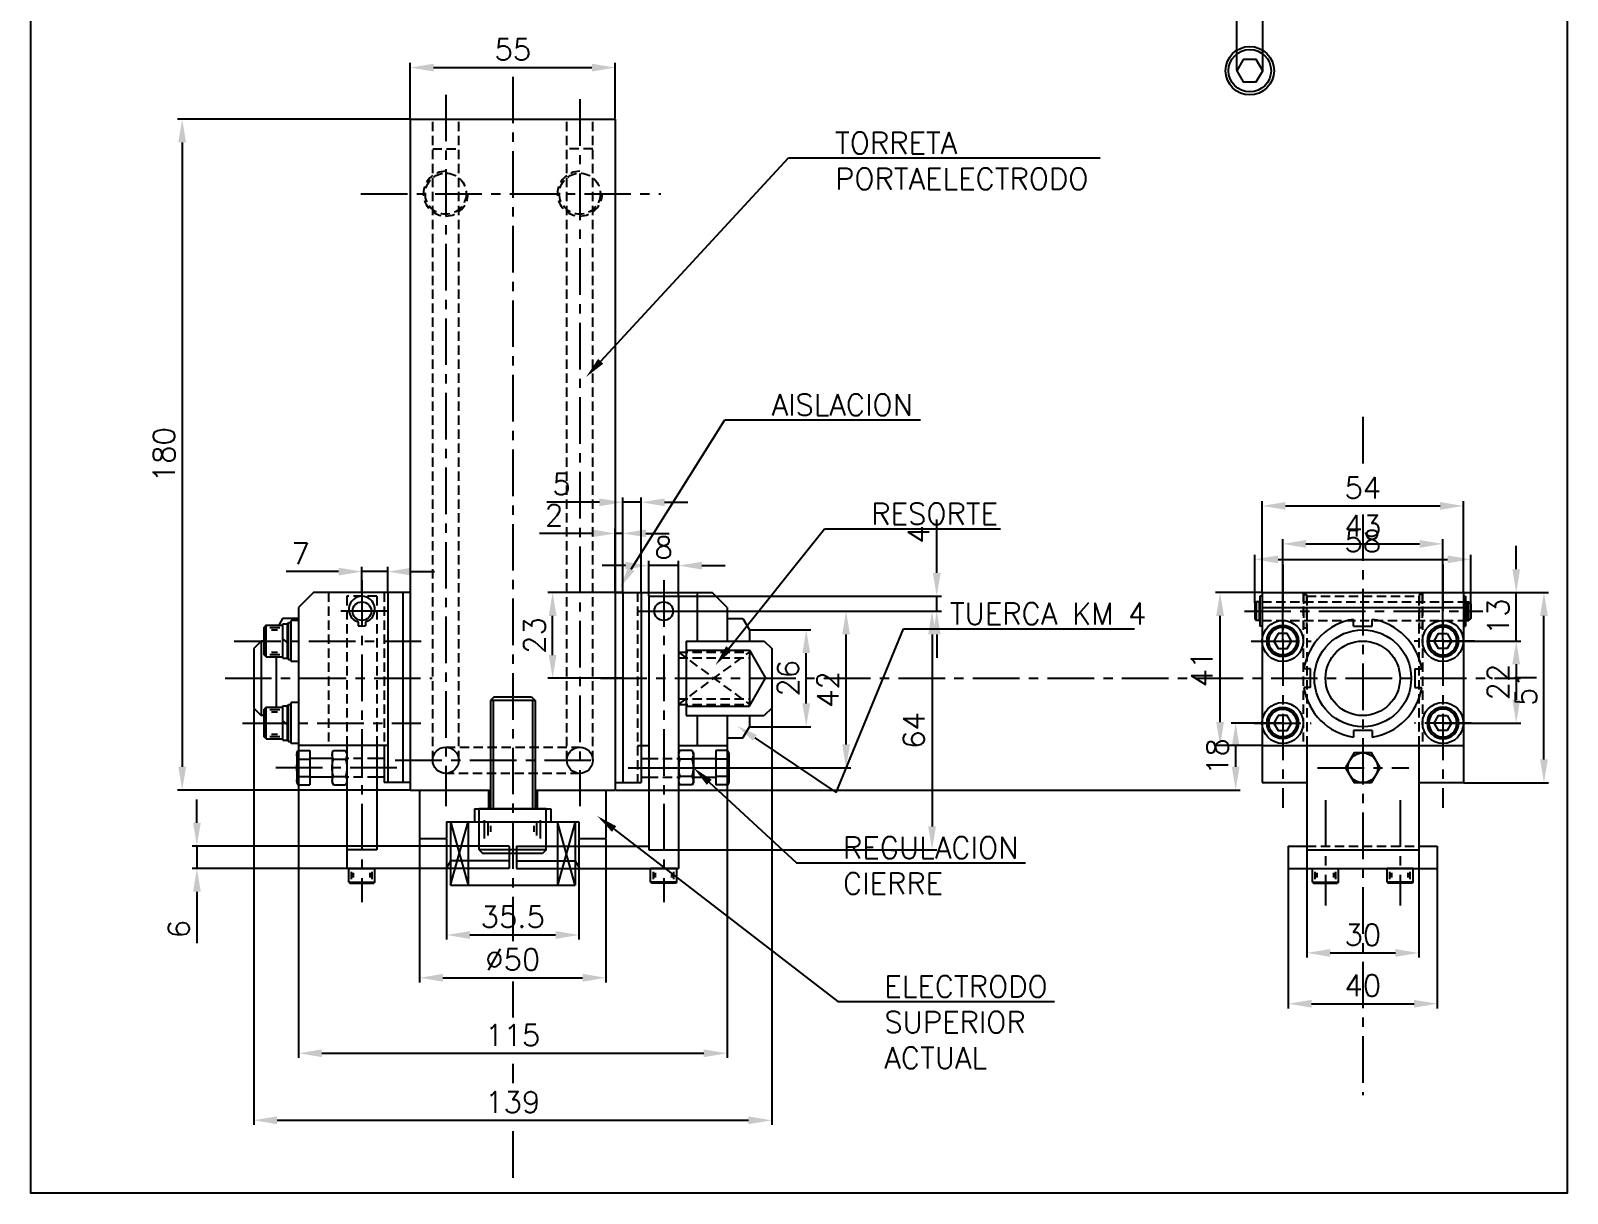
# Model space of a CAD drawing. Extents: x 0 to 412, y 0 to 527.
# Drawn here: x 0 to 412.4, y 0 to 311.9 of the extents above; entities that cross this region are included whole.
import ezdxf
from ezdxf import colors
from ezdxf.entities.mleader import LeaderData, LeaderLine
from ezdxf.math import Vec2, Vec3

# ---------------------------------------------------------------- set-up
doc = ezdxf.new("R2010")
doc.units = 0
doc.header["$LTSCALE"] = 10
doc.header["$MEASUREMENT"] = 0
doc.linetypes.add('CENTER', pattern=[2, 1.25, -0.25, 0.25, -0.25])
doc.linetypes.add('HIDDEN', pattern=[0.375, 0.25, -0.125])
doc.layers.get('0').update_dxf_attribs({"linetype": 'CONTINUOUS'})
doc.layers.get('DEFPOINTS').update_dxf_attribs({"linetype": 'CONTINUOUS'})
for name, color, linetype in [('CL', 1, 'CENTER'), ('CO', 3, 'CONTINUOUS'), ('CUPLA A SOLDAR', 5, 'CONTINUOUS'), ('FI', 1, 'CONTINUOUS'), ('OC', 1, 'HIDDEN')]:
    doc.layers.add(name, color=color, linetype=linetype)
doc.styles.add('ROMANS', font='ROMANS.SHX')
doc.dimstyles.new('2CON5', dxfattribs={"dimscale": 2.5, "dimtxt": 2.3, "dimasz": 2.5, "dimexe": 0.5, "dimexo": 0.06, "dimgap": 0.8, "dimtad": 1, "dimdsep": 46, "dimtxsty": 'ROMANS', "dimcen": -2, "dimclrt": 7, "dimazin": 2, "dimtfac": 0.869565, "dimtmove": 0, "dimatfit": 3, "dimfxl": 1, "dimtolj": 1, "dimarcsym": 0})

# ---------------------------------------------------------------- blocks, each defined once
blk = doc.blocks.new('12912L')
for p, q in [((-9, 11), (-8, 12)), ((-9, 11), (-9, 0)), ((-8, 12), (8, 12)), ((9, 11), (8, 12)), ((9, 11), (9, 0)), ((-9, 0), (9, 0))]:
    blk.add_line(p, q)
at = {"color": 1}
for p, q in [((-9, 11), (9, 11)), ((-7.47, 8.01), (-7.47, 3.03)), ((-6.47, 7.16), (-6.47, 3.89)), ((-5.76, 6.16), (-5.76, 4.6)), ((5.9, 6.16), (5.9, 4.6)), ((6.61, 7.16), (6.61, 3.89)), ((7.61, 8.01), (7.61, 3.03))]:
    blk.add_line(p, q, dxfattribs=at)
blk = doc.blocks.new('04912L')
for p, q in [((-3.5, 3.7), (-3.2, 4)), ((-3.5, 3.7), (-3.5, 0)), ((-3.5, 0), (3.5, 0)), ((-3.2, 4), (3.2, 4)), ((3.5, 3.7), (3.2, 4)), ((3.5, 3.7), (3.5, 0))]:
    blk.add_line(p, q)
at = {"color": 1}
for p, q in [((-3.5, 3.7), (3.5, 3.7)), ((-2.75, 2.85), (-2.75, 0.9)), ((-2.22, 2.4), (-2.22, 1.16)), ((2.22, 2.4), (2.22, 1.16)), ((2.75, 2.85), (2.75, 0.9))]:
    blk.add_line(p, q, dxfattribs=at)
blk = doc.blocks.new('05934L')
for p, q in [((-4, 4), (-4.62, 3.64)), ((-4.62, 3.64), (-4.62, 0.36)), ((-4, 0), (-4.62, 0.36)), ((-4, 4), (-2.31, 4)), ((-4, 0), (-2.31, 0)), ((-2.31, 4), (2.31, 4)), ((-2.31, 3.64), (-2.31, 0.36)), ((-2.31, 0), (2.31, 0)), ((2.31, 4), (4, 4)), ((2.31, 3.64), (2.31, 0.36)), ((2.31, 0), (4, 0)), ((4, 4), (4.62, 3.64)), ((4, 0), (4.62, 0.36)), ((4.62, 3.64), (4.62, 0.36))]:
    blk.add_line(p, q)
for centre, radius, start, end in [((-3.46, 1.96), 2.04, 55.6158, 124.3842), ((-3.46, 2.04), 2.04, 235.6158, 304.3842), ((0, -3.64), 7.64, 72.412, 107.588), ((0, 7.64), 7.64, 252.412, 287.588), ((3.46, 1.96), 2.04, 55.6158, 124.3842), ((3.46, 2.04), 2.04, 235.6158, 304.3842)]:
    blk.add_arc(centre, radius, start, end)
blk = doc.blocks.new('05933L')
for p, q in [((-4, 3.5), (-4.62, 3.14)), ((-4.62, 3.14), (-4.62, 0)), ((-4.62, 0), (4.62, 0)), ((-4, 3.5), (-2.31, 3.5)), ((-2.31, 3.5), (2.31, 3.5)), ((-2.31, 3.14), (-2.31, 0)), ((2.31, 3.5), (4, 3.5)), ((2.31, 3.14), (2.31, 0)), ((4, 3.5), (4.62, 3.14)), ((4.62, 3.14), (4.62, 0))]:
    blk.add_line(p, q)
for centre, radius, start, end in [((-3.46, 1.46), 2.04, 55.6158, 124.3842), ((0, -4.14), 7.64, 72.412, 107.588), ((3.46, 1.46), 2.04, 55.6158, 124.3842)]:
    blk.add_arc(centre, radius, start, end)
blk = doc.blocks.new('05933S')
blk.add_lwpolyline([(2.31, -4), (4.62, 0), (2.31, 4), (-2.31, 4), (-4.62, 0), (-2.31, -4)], close=True)
at = {"color": 1}
blk.add_circle((0, 0), 4, dxfattribs=at)
blk = doc.blocks.new('05912S')
blk.add_lwpolyline([(-1.18, 2.04), (-2.35, 0), (-1.18, -2.04), (1.18, -2.04), (2.35, 0), (1.18, 2.04)], close=True)
blk.add_circle((0, 0), 4.25)
at = {"color": 1}
blk.add_circle((0, 0), 3.75, dxfattribs=at)
blk = doc.blocks.new('05125')
for p, q in [((-4.7, 1), (-5, 0.7)), ((-5, 0.7), (-5, 0)), ((-5, 0), (5, 0)), ((-4.7, 1), (4.7, 1)), ((4.7, 1), (5, 0.7)), ((5, 0.7), (5, 0))]:
    blk.add_line(p, q)
at = {"color": 1}
blk.add_line((-5, 0.7), (5, 0.7), dxfattribs=at)
blk = doc.blocks.new('05127')
for p, q in [((-4.6, 1.2), (4.6, 1.2)), ((-4.6, 1.2), (-4.6, 0)), ((-4.6, 0), (4.6, 0)), ((0.51, 1.2), (-0.53, 0)), ((4.6, 1.2), (4.6, 0))]:
    blk.add_line(p, q)
blk = doc.blocks.new('05912L')
for p, q in [((-4.25, 4.5), (-3.75, 5)), ((-4.25, 4.5), (-4.25, 0)), ((-3.75, 5), (3.75, 5)), ((4.25, 4.5), (3.75, 5)), ((4.25, 4.5), (4.25, 0)), ((-4.25, 0), (4.25, 0))]:
    blk.add_line(p, q)
at = {"color": 1}
for p, q in [((-4.25, 4.5), (4.25, 4.5)), ((-3.64, 3.52), (-3.64, 0.79)), ((-2.98, 3.1), (-2.98, 1.41)), ((2.98, 3.1), (2.98, 1.41)), ((3.64, 3.52), (3.64, 0.79))]:
    blk.add_line(p, q, dxfattribs=at)
blk = doc.blocks.new('*D18')
at = {"layer": 'CO', "color": 0, "lineweight": -2}
for p, q in [((101.88, 288.29), (101.88, 303.21)), ((108.13, 301.96), (150.63, 301.96)), ((156.88, 288.29), (156.88, 303.21))]:
    blk.add_line(p, q, dxfattribs=at)
at = {"layer": 'CO', "color": 0}
for points in [[(108.13, 303), (108.13, 300.92), (101.88, 301.96)], [(150.63, 303), (150.63, 300.92), (156.88, 301.96)]]:
    blk.add_solid(points, dxfattribs=at)
at = {"layer": 'DEFPOINTS', "color": 0}
for p in [(156.88, 301.96), (101.88, 288.14), (156.88, 288.14)]:
    blk.add_point(p, dxfattribs=at)
at = {"layer": 'CO', "color": 7, "insert": (129.38, 306.83), "char_height": 5.75, "attachment_point": 5, "style": 'ROMANS'}
blk.add_mtext('\\A1;55', dxfattribs=at)
blk = doc.blocks.new('*D19')
at = {"layer": 'CO', "color": 0, "lineweight": -2}
for p, q in [((104.38, 94.99), (104.38, 56.55)), ((154.38, 94.99), (154.38, 56.55)), ((110.63, 57.8), (148.13, 57.8))]:
    blk.add_line(p, q, dxfattribs=at)
at = {"layer": 'CO', "color": 0}
for points in [[(110.63, 58.84), (110.63, 56.76), (104.38, 57.8)], [(148.13, 58.84), (148.13, 56.76), (154.38, 57.8)]]:
    blk.add_solid(points, dxfattribs=at)
at = {"layer": 'DEFPOINTS', "color": 0}
for p in [(104.38, 95.14), (154.38, 95.14), (154.38, 57.8)]:
    blk.add_point(p, dxfattribs=at)
at = {"layer": 'CO', "color": 7, "insert": (129.38, 62.68), "char_height": 5.75, "attachment_point": 5, "style": 'ROMANS'}
blk.add_mtext('\\A1;%%C50', dxfattribs=at)
blk = doc.blocks.new('*D20')
at = {"layer": 'CO', "color": 0, "lineweight": -2}
for p, q in [((71.88, 119.99), (71.88, 36.3)), ((186.88, 119.99), (186.88, 36.3)), ((78.13, 37.55), (180.63, 37.55))]:
    blk.add_line(p, q, dxfattribs=at)
at = {"layer": 'CO', "color": 0}
for points in [[(78.13, 38.59), (78.13, 36.51), (71.88, 37.55)], [(180.63, 38.59), (180.63, 36.51), (186.88, 37.55)]]:
    blk.add_solid(points, dxfattribs=at)
at = {"layer": 'DEFPOINTS', "color": 0}
for p in [(71.88, 120.14), (186.88, 120.14), (186.88, 37.55)]:
    blk.add_point(p, dxfattribs=at)
at = {"layer": 'CO', "color": 7, "insert": (129.38, 42.43), "char_height": 5.75, "attachment_point": 5, "style": 'ROMANS'}
blk.add_mtext('\\A1;115', dxfattribs=at)
blk = doc.blocks.new('*D21')
at = {"layer": 'CO', "color": 0, "lineweight": -2}
for p, q in [((59.88, 129.99), (59.88, 18.33)), ((198.88, 129.99), (198.88, 18.33)), ((66.13, 19.58), (192.63, 19.58))]:
    blk.add_line(p, q, dxfattribs=at)
at = {"layer": 'CO', "color": 0}
for points in [[(66.13, 20.62), (66.13, 18.53), (59.88, 19.58)], [(192.63, 20.62), (192.63, 18.53), (198.88, 19.58)]]:
    blk.add_solid(points, dxfattribs=at)
at = {"layer": 'DEFPOINTS', "color": 0}
for p in [(59.88, 130.14), (198.88, 130.14), (198.88, 19.58)]:
    blk.add_point(p, dxfattribs=at)
at = {"layer": 'CO', "color": 7, "insert": (129.38, 24.45), "char_height": 5.75, "attachment_point": 5, "style": 'ROMANS'}
blk.add_mtext('\\A1;139', dxfattribs=at)
blk = doc.blocks.new('*D22')
at = {"layer": 'CO', "color": 0, "lineweight": -2}
for p, q in [((330.52, 161.29), (330.52, 185.63)), ((384.52, 161.29), (384.52, 185.63)), ((336.77, 184.38), (378.27, 184.38))]:
    blk.add_line(p, q, dxfattribs=at)
at = {"layer": 'CO', "color": 0}
for points in [[(336.77, 185.42), (336.77, 183.34), (330.52, 184.38)], [(378.27, 185.42), (378.27, 183.34), (384.52, 184.38)]]:
    blk.add_solid(points, dxfattribs=at)
at = {"layer": 'DEFPOINTS', "color": 0}
for p in [(384.52, 184.38), (330.52, 161.14), (384.52, 161.14)]:
    blk.add_point(p, dxfattribs=at)
at = {"layer": 'CO', "color": 7, "insert": (357.52, 189.26), "char_height": 5.75, "attachment_point": 5, "style": 'ROMANS'}
blk.add_mtext('\\A1;54', dxfattribs=at)
blk = doc.blocks.new('*D23')
at = {"layer": 'CO', "color": 0, "lineweight": -2}
for p, q in [((342.52, 86.99), (342.52, 63.22)), ((372.52, 86.99), (372.52, 63.22)), ((348.77, 64.47), (366.27, 64.47))]:
    blk.add_line(p, q, dxfattribs=at)
at = {"layer": 'CO', "color": 0}
for points in [[(348.77, 65.51), (348.77, 63.43), (342.52, 64.47)], [(366.27, 65.51), (366.27, 63.43), (372.52, 64.47)]]:
    blk.add_solid(points, dxfattribs=at)
at = {"layer": 'DEFPOINTS', "color": 0}
for p in [(342.52, 87.14), (372.52, 87.14), (372.52, 64.47)]:
    blk.add_point(p, dxfattribs=at)
at = {"layer": 'CO', "color": 7, "insert": (357.52, 69.35), "char_height": 5.75, "attachment_point": 5, "style": 'ROMANS'}
blk.add_mtext('\\A1;30', dxfattribs=at)
blk = doc.blocks.new('*D24')
at = {"layer": 'CO', "color": 0, "lineweight": -2}
for p, q in [((337.52, 86.99), (337.52, 49.59)), ((377.52, 86.99), (377.52, 49.59)), ((343.77, 50.84), (371.27, 50.84))]:
    blk.add_line(p, q, dxfattribs=at)
at = {"layer": 'CO', "color": 0}
for points in [[(343.77, 51.88), (343.77, 49.8), (337.52, 50.84)], [(371.27, 51.88), (371.27, 49.8), (377.52, 50.84)]]:
    blk.add_solid(points, dxfattribs=at)
at = {"layer": 'DEFPOINTS', "color": 0}
for p in [(337.52, 87.14), (377.52, 87.14), (377.52, 50.84)]:
    blk.add_point(p, dxfattribs=at)
at = {"layer": 'CO', "color": 7, "insert": (357.52, 55.71), "char_height": 5.75, "attachment_point": 5, "style": 'ROMANS'}
blk.add_mtext('\\A1;40', dxfattribs=at)
blk = doc.blocks.new('*D25')
at = {"layer": 'CO', "color": 0, "lineweight": -2}
for p, q in [((44.6, 99.39), (44.6, 105.64)), ((92.73, 93.14), (43.35, 93.14)), ((44.6, 93.14), (44.6, 87.14)), ((84.73, 87.14), (43.35, 87.14)), ((44.6, 80.89), (44.6, 67.08))]:
    blk.add_line(p, q, dxfattribs=at)
at = {"layer": 'CO', "color": 0}
for points in [[(43.56, 99.39), (45.64, 99.39), (44.6, 93.14)], [(43.56, 80.89), (45.64, 80.89), (44.6, 87.14)]]:
    blk.add_solid(points, dxfattribs=at)
at = {"layer": 'DEFPOINTS', "color": 0}
for p in [(92.88, 93.14), (44.6, 87.14), (84.88, 87.14)]:
    blk.add_point(p, dxfattribs=at)
at = {"layer": 'CO', "color": 7, "insert": (39.73, 70.86), "char_height": 5.75, "attachment_point": 5, "rotation": 90, "style": 'ROMANS'}
blk.add_mtext('\\A1;6', dxfattribs=at)
blk = doc.blocks.new('*D27')
at = {"layer": 'CO', "color": 0, "lineweight": -2}
for p, q in [((111.63, 94.99), (111.63, 68.03)), ((147.13, 94.99), (147.13, 68.03)), ((117.88, 69.28), (140.88, 69.28))]:
    blk.add_line(p, q, dxfattribs=at)
at = {"layer": 'CO', "color": 0}
for points in [[(117.88, 70.32), (117.88, 68.24), (111.63, 69.28)], [(140.88, 70.32), (140.88, 68.24), (147.13, 69.28)]]:
    blk.add_solid(points, dxfattribs=at)
at = {"layer": 'DEFPOINTS', "color": 0}
for p in [(111.63, 95.14), (147.13, 95.14), (147.13, 69.28)]:
    blk.add_point(p, dxfattribs=at)
at = {"layer": 'CO', "color": 7, "insert": (129.38, 74.15), "char_height": 5.75, "attachment_point": 5, "style": 'ROMANS'}
blk.add_mtext('\\A1;35.5', dxfattribs=at)
blk = doc.blocks.new('*D32')
at = {"layer": 'CO', "color": 0, "lineweight": -2}
for p, q in [((101.73, 288.14), (39.4, 288.14)), ((40.65, 281.89), (40.65, 114.39)), ((101.73, 108.14), (39.4, 108.14))]:
    blk.add_line(p, q, dxfattribs=at)
at = {"layer": 'CO', "color": 0}
for points in [[(39.61, 281.89), (41.69, 281.89), (40.65, 288.14)], [(39.61, 114.39), (41.69, 114.39), (40.65, 108.14)]]:
    blk.add_solid(points, dxfattribs=at)
at = {"layer": 'DEFPOINTS', "color": 0}
for p in [(101.88, 288.14), (40.65, 108.14), (101.88, 108.14)]:
    blk.add_point(p, dxfattribs=at)
at = {"layer": 'CO', "color": 7, "insert": (35.77, 198.14), "char_height": 5.75, "attachment_point": 5, "rotation": 90, "style": 'ROMANS'}
blk.add_mtext('\\A1;180', dxfattribs=at)
blk = doc.blocks.new('*D33')
at = {"layer": 'CO', "color": 0, "lineweight": -2}
for p, q in [((336.02, 148.29), (336.02, 175.44)), ((342.27, 174.19), (372.77, 174.19)), ((379.02, 148.29), (379.02, 175.44))]:
    blk.add_line(p, q, dxfattribs=at)
at = {"layer": 'CO', "color": 0}
for points in [[(342.27, 175.23), (342.27, 173.14), (336.02, 174.19)], [(372.77, 175.23), (372.77, 173.14), (379.02, 174.19)]]:
    blk.add_solid(points, dxfattribs=at)
at = {"layer": 'DEFPOINTS', "color": 0}
for p in [(379.02, 174.19), (336.02, 148.14), (379.02, 148.14)]:
    blk.add_point(p, dxfattribs=at)
at = {"layer": 'CO', "color": 7, "insert": (357.52, 179.06), "char_height": 5.75, "attachment_point": 5, "style": 'ROMANS'}
blk.add_mtext('\\A1;43', dxfattribs=at)
blk = doc.blocks.new('*D34')
at = {"layer": 'CO', "color": 0, "lineweight": -2}
for p, q in [((379.17, 148.14), (399.95, 148.14)), ((398.7, 141.89), (398.7, 132.39)), ((379.17, 126.14), (399.95, 126.14))]:
    blk.add_line(p, q, dxfattribs=at)
at = {"layer": 'CO', "color": 0}
for points in [[(397.66, 141.89), (399.74, 141.89), (398.7, 148.14)], [(397.66, 132.39), (399.74, 132.39), (398.7, 126.14)]]:
    blk.add_solid(points, dxfattribs=at)
at = {"layer": 'DEFPOINTS', "color": 0}
for p in [(379.02, 148.14), (379.02, 126.14), (398.7, 126.14)]:
    blk.add_point(p, dxfattribs=at)
at = {"layer": 'CO', "color": 7, "insert": (393.83, 137.14), "char_height": 5.75, "attachment_point": 5, "rotation": 90, "style": 'ROMANS'}
blk.add_mtext('\\A1;22', dxfattribs=at)
blk = doc.blocks.new('*D35')
at = {"layer": 'CO', "color": 0, "lineweight": -2}
for p, q in [((335.87, 126.14), (322.15, 126.14)), ((323.4, 119.89), (323.4, 114.39)), ((157.03, 108.14), (324.65, 108.14))]:
    blk.add_line(p, q, dxfattribs=at)
at = {"layer": 'CO', "color": 0}
for points in [[(322.36, 119.89), (324.44, 119.89), (323.4, 126.14)], [(322.36, 114.39), (324.44, 114.39), (323.4, 108.14)]]:
    blk.add_solid(points, dxfattribs=at)
at = {"layer": 'DEFPOINTS', "color": 0}
for p in [(336.02, 126.14), (156.88, 108.14), (323.4, 108.14)]:
    blk.add_point(p, dxfattribs=at)
at = {"layer": 'CO', "color": 7, "insert": (318.52, 117.14), "char_height": 5.75, "attachment_point": 5, "rotation": 90, "style": 'ROMANS'}
blk.add_mtext('\\A1;18', dxfattribs=at)
blk = doc.blocks.new('*D36')
at = {"layer": 'CO', "color": 0, "lineweight": -2}
for p, q in [((398.7, 167.39), (398.7, 173.64)), ((384.67, 161.14), (399.95, 161.14)), ((398.7, 148.14), (398.7, 161.14)), ((379.32, 148.14), (399.95, 148.14)), ((398.7, 141.89), (398.7, 135.64))]:
    blk.add_line(p, q, dxfattribs=at)
at = {"layer": 'CO', "color": 0}
for points in [[(397.66, 167.39), (399.74, 167.39), (398.7, 161.14)], [(397.66, 141.89), (399.74, 141.89), (398.7, 148.14)]]:
    blk.add_solid(points, dxfattribs=at)
at = {"layer": 'DEFPOINTS', "color": 0}
for p in [(384.52, 161.14), (398.7, 161.14), (379.17, 148.14)]:
    blk.add_point(p, dxfattribs=at)
at = {"layer": 'CO', "color": 7, "insert": (393.83, 154.64), "char_height": 5.75, "attachment_point": 5, "rotation": 90, "style": 'ROMANS'}
blk.add_mtext('\\A1;13', dxfattribs=at)
blk = doc.blocks.new('*D37')
at = {"layer": 'CO', "color": 0, "lineweight": -2}
for p, q in [((384.82, 161.14), (407.39, 161.14)), ((406.14, 116.39), (406.14, 154.89)), ((384.67, 110.14), (407.39, 110.14))]:
    blk.add_line(p, q, dxfattribs=at)
at = {"layer": 'CO', "color": 0}
for points in [[(405.1, 154.89), (407.19, 154.89), (406.14, 161.14)], [(405.1, 116.39), (407.19, 116.39), (406.14, 110.14)]]:
    blk.add_solid(points, dxfattribs=at)
at = {"layer": 'DEFPOINTS', "color": 0}
for p in [(384.67, 161.14), (406.14, 161.14), (384.52, 110.14)]:
    blk.add_point(p, dxfattribs=at)
at = {"layer": 'CO', "color": 7, "insert": (401.27, 135.64), "char_height": 5.75, "attachment_point": 5, "rotation": 90, "style": 'ROMANS'}
blk.add_mtext('\\A1;51', dxfattribs=at)
blk = doc.blocks.new('*D38')
at = {"layer": 'CO', "color": 0, "lineweight": -2}
for p, q in [((156.88, 161.29), (156.88, 178.26)), ((158.88, 161.29), (158.88, 178.26)), ((150.63, 177.01), (136.55, 177.01)), ((158.88, 177.01), (156.88, 177.01)), ((165.13, 177.01), (171.38, 177.01))]:
    blk.add_line(p, q, dxfattribs=at)
at = {"layer": 'CO', "color": 0}
for points in [[(150.63, 178.06), (150.63, 175.97), (156.88, 177.01)], [(165.13, 178.06), (165.13, 175.97), (158.88, 177.01)]]:
    blk.add_solid(points, dxfattribs=at)
at = {"layer": 'DEFPOINTS', "color": 0}
for p in [(156.88, 177.01), (156.88, 161.14), (158.88, 161.14)]:
    blk.add_point(p, dxfattribs=at)
at = {"layer": 'CO', "color": 7, "insert": (140.47, 181.89), "char_height": 5.75, "attachment_point": 5, "style": 'ROMANS'}
blk.add_mtext('\\A1;2', dxfattribs=at)
blk = doc.blocks.new('*D39')
at = {"layer": 'CO', "color": 0, "lineweight": -2}
for p, q in [((158.88, 161.29), (158.88, 186.6)), ((163.88, 161.29), (163.88, 186.6)), ((152.63, 185.35), (138.55, 185.35)), ((163.88, 185.35), (158.88, 185.35)), ((170.13, 185.35), (176.38, 185.35))]:
    blk.add_line(p, q, dxfattribs=at)
at = {"layer": 'CO', "color": 0}
for points in [[(152.63, 186.4), (152.63, 184.31), (158.88, 185.35)], [(170.13, 186.4), (170.13, 184.31), (163.88, 185.35)]]:
    blk.add_solid(points, dxfattribs=at)
at = {"layer": 'DEFPOINTS', "color": 0}
for p in [(158.88, 185.35), (158.88, 161.14), (163.88, 161.14)]:
    blk.add_point(p, dxfattribs=at)
at = {"layer": 'CO', "color": 7, "insert": (142.47, 190.23), "char_height": 5.75, "attachment_point": 5, "style": 'ROMANS'}
blk.add_mtext('\\A1;5', dxfattribs=at)
blk = doc.blocks.new('*D43')
at = {"layer": 'CO', "color": 0, "lineweight": -2}
for p, q in [((330.37, 161.14), (317.97, 161.14)), ((319.22, 126.39), (319.22, 154.89)), ((330.37, 120.14), (317.97, 120.14))]:
    blk.add_line(p, q, dxfattribs=at)
at = {"layer": 'CO', "color": 0}
for points in [[(318.18, 154.89), (320.27, 154.89), (319.22, 161.14)], [(318.18, 126.39), (320.27, 126.39), (319.22, 120.14)]]:
    blk.add_solid(points, dxfattribs=at)
at = {"layer": 'DEFPOINTS', "color": 0}
for p in [(319.22, 161.14), (330.52, 161.14), (330.52, 120.14)]:
    blk.add_point(p, dxfattribs=at)
at = {"layer": 'CO', "color": 7, "insert": (314.35, 140.64), "char_height": 5.75, "attachment_point": 5, "rotation": 90, "style": 'ROMANS'}
blk.add_mtext('\\A1;41', dxfattribs=at)
blk = doc.blocks.new('*D44')
at = {"layer": 'CO', "color": 0, "lineweight": -2}
for p, q in [((82.63, 166.76), (68.55, 166.76)), ((88.88, 161.29), (88.88, 168.01)), ((95.88, 166.76), (88.88, 166.76)), ((95.88, 161.29), (95.88, 168.01)), ((102.13, 166.76), (108.38, 166.76))]:
    blk.add_line(p, q, dxfattribs=at)
at = {"layer": 'CO', "color": 0}
for points in [[(82.63, 167.8), (82.63, 165.71), (88.88, 166.76)], [(102.13, 167.8), (102.13, 165.71), (95.88, 166.76)]]:
    blk.add_solid(points, dxfattribs=at)
at = {"layer": 'DEFPOINTS', "color": 0}
for p in [(88.88, 166.76), (88.88, 161.14), (95.88, 161.14)]:
    blk.add_point(p, dxfattribs=at)
at = {"layer": 'CO', "color": 7, "insert": (72.47, 171.63), "char_height": 5.75, "attachment_point": 5, "style": 'ROMANS'}
blk.add_mtext('\\A1;7', dxfattribs=at)
blk = doc.blocks.new('*D45')
at = {"layer": 'CO', "color": 0, "lineweight": -2}
for p, q in [((158.73, 161.14), (138.83, 161.14)), ((140.08, 144.39), (140.08, 154.89)), ((158.73, 138.14), (138.83, 138.14))]:
    blk.add_line(p, q, dxfattribs=at)
at = {"layer": 'CO', "color": 0}
for points in [[(139.04, 154.89), (141.12, 154.89), (140.08, 161.14)], [(139.04, 144.39), (141.12, 144.39), (140.08, 138.14)]]:
    blk.add_solid(points, dxfattribs=at)
at = {"layer": 'DEFPOINTS', "color": 0}
for p in [(140.08, 161.14), (158.88, 161.14), (158.88, 138.14)]:
    blk.add_point(p, dxfattribs=at)
at = {"layer": 'CO', "color": 7, "insert": (135.2, 149.64), "char_height": 5.75, "attachment_point": 5, "rotation": 90, "style": 'ROMANS'}
blk.add_mtext('\\A1;23', dxfattribs=at)
blk = doc.blocks.new('*D46')
at = {"layer": 'CO', "color": 0, "lineweight": -2}
for p, q in [((193.03, 151.14), (209.39, 151.14)), ((208.14, 131.39), (208.14, 144.89)), ((193.03, 125.14), (209.39, 125.14))]:
    blk.add_line(p, q, dxfattribs=at)
at = {"layer": 'CO', "color": 0}
for points in [[(207.1, 144.89), (209.19, 144.89), (208.14, 151.14)], [(207.1, 131.39), (209.19, 131.39), (208.14, 125.14)]]:
    blk.add_solid(points, dxfattribs=at)
at = {"layer": 'DEFPOINTS', "color": 0}
for p in [(192.88, 151.14), (208.14, 151.14), (192.88, 125.14)]:
    blk.add_point(p, dxfattribs=at)
at = {"layer": 'CO', "color": 7, "insert": (203.27, 138.14), "char_height": 5.75, "attachment_point": 5, "rotation": 90, "style": 'ROMANS'}
blk.add_mtext('\\A1;26', dxfattribs=at)
blk = doc.blocks.new('*D47')
at = {"layer": 'CO', "color": 0, "lineweight": -2}
for p, q in [((170.03, 156.14), (243.17, 156.14)), ((241.92, 149.89), (241.92, 98.39)), ((170.03, 92.14), (243.17, 92.14))]:
    blk.add_line(p, q, dxfattribs=at)
at = {"layer": 'CO', "color": 0}
for points in [[(240.88, 149.89), (242.96, 149.89), (241.92, 156.14)], [(240.88, 98.39), (242.96, 98.39), (241.92, 92.14)]]:
    blk.add_solid(points, dxfattribs=at)
at = {"layer": 'DEFPOINTS', "color": 0}
for p in [(169.88, 156.14), (169.88, 92.14), (241.92, 92.14)]:
    blk.add_point(p, dxfattribs=at)
at = {"layer": 'CO', "color": 7, "insert": (237.05, 124.14), "char_height": 5.75, "attachment_point": 5, "rotation": 90, "style": 'ROMANS'}
blk.add_mtext('\\A1;64', dxfattribs=at)
blk = doc.blocks.new('*D48')
at = {"layer": 'CO', "color": 0, "lineweight": -2}
for p, q in [((243.17, 166.39), (243.17, 180.75)), ((174.03, 160.14), (244.42, 160.14)), ((243.17, 156.14), (243.17, 160.14)), ((170.18, 156.14), (244.42, 156.14)), ((243.17, 149.89), (243.17, 143.64))]:
    blk.add_line(p, q, dxfattribs=at)
at = {"layer": 'CO', "color": 0}
for points in [[(242.13, 166.39), (244.21, 166.39), (243.17, 160.14)], [(242.13, 149.89), (244.21, 149.89), (243.17, 156.14)]]:
    blk.add_solid(points, dxfattribs=at)
at = {"layer": 'DEFPOINTS', "color": 0}
for p in [(173.88, 160.14), (243.17, 160.14), (170.03, 156.14)]:
    blk.add_point(p, dxfattribs=at)
at = {"layer": 'CO', "color": 7, "insert": (238.3, 176.7), "char_height": 5.75, "attachment_point": 5, "rotation": 90, "style": 'ROMANS'}
blk.add_mtext('\\A1;4', dxfattribs=at)
blk = doc.blocks.new('*D49')
at = {"layer": 'CO', "color": 0, "lineweight": -2}
for p, q in [((165.88, 160.29), (165.88, 169.62)), ((173.88, 160.29), (173.88, 169.62)), ((159.63, 168.37), (153.38, 168.37)), ((173.88, 168.37), (165.88, 168.37)), ((180.13, 168.37), (186.38, 168.37))]:
    blk.add_line(p, q, dxfattribs=at)
at = {"layer": 'CO', "color": 0}
for points in [[(159.63, 169.41), (159.63, 167.32), (165.88, 168.37)], [(180.13, 169.41), (180.13, 167.32), (173.88, 168.37)]]:
    blk.add_solid(points, dxfattribs=at)
at = {"layer": 'DEFPOINTS', "color": 0}
for p in [(165.88, 168.37), (165.88, 160.14), (173.88, 160.14)]:
    blk.add_point(p, dxfattribs=at)
at = {"layer": 'CO', "color": 7, "insert": (169.88, 173.24), "char_height": 5.75, "attachment_point": 5, "style": 'ROMANS'}
blk.add_mtext('\\A1;8', dxfattribs=at)
blk = doc.blocks.new('*D50')
at = {"layer": 'CO', "color": 0, "lineweight": -2}
for p, q in [((170.03, 156.14), (220.09, 156.14)), ((218.84, 120.39), (218.84, 149.89)), ((170.03, 114.14), (220.09, 114.14))]:
    blk.add_line(p, q, dxfattribs=at)
at = {"layer": 'CO', "color": 0}
for points in [[(217.8, 149.89), (219.89, 149.89), (218.84, 156.14)], [(217.8, 120.39), (219.89, 120.39), (218.84, 114.14)]]:
    blk.add_solid(points, dxfattribs=at)
at = {"layer": 'DEFPOINTS', "color": 0}
for p in [(169.88, 156.14), (218.84, 156.14), (169.88, 114.14)]:
    blk.add_point(p, dxfattribs=at)
at = {"layer": 'CO', "color": 7, "insert": (213.97, 135.14), "char_height": 5.75, "attachment_point": 5, "rotation": 90, "style": 'ROMANS'}
blk.add_mtext('\\A1;42', dxfattribs=at)
blk = doc.blocks.new('*D55')
at = {"layer": 'CO', "color": 0, "lineweight": -2}
for p, q in [((328.52, 158.29), (328.52, 171.3)), ((334.77, 170.05), (380.27, 170.05)), ((386.52, 158.29), (386.52, 171.3))]:
    blk.add_line(p, q, dxfattribs=at)
at = {"layer": 'CO', "color": 0}
for points in [[(334.77, 171.09), (334.77, 169.01), (328.52, 170.05)], [(380.27, 171.09), (380.27, 169.01), (386.52, 170.05)]]:
    blk.add_solid(points, dxfattribs=at)
at = {"layer": 'DEFPOINTS', "color": 0}
for p in [(386.52, 170.05), (328.52, 158.14), (386.52, 158.14)]:
    blk.add_point(p, dxfattribs=at)
at = {"layer": 'CO', "color": 7, "insert": (357.52, 174.92), "char_height": 5.75, "attachment_point": 5, "style": 'ROMANS'}
blk.add_mtext('\\A1;58', dxfattribs=at)
blk = doc.blocks.new('08912S')
blk.add_lwpolyline([(-1.75, 3.03), (-3.5, 0), (-1.75, -3.03), (1.75, -3.03), (3.5, 0), (1.75, 3.03)], close=True)
blk.add_circle((0, 0), 6.5)
at = {"color": 1}
blk.add_circle((0, 0), 5.7, dxfattribs=at)
blk = doc.blocks.new('*D59')
at = {"layer": 'CO', "color": 0, "lineweight": -2}
for p, q in [((323.69, 301.28), (323.69, 318.06)), ((330.69, 301.28), (330.69, 318.06)), ((317.44, 316.81), (311.19, 316.81)), ((323.69, 316.81), (330.69, 316.81)), ((336.94, 316.81), (351.02, 316.81))]:
    blk.add_line(p, q, dxfattribs=at)
at = {"layer": 'CO', "color": 0}
for points in [[(317.44, 317.85), (317.44, 315.77), (323.69, 316.81)], [(336.94, 317.85), (336.94, 315.77), (330.69, 316.81)]]:
    blk.add_solid(points, dxfattribs=at)
at = {"layer": 'DEFPOINTS', "color": 0}
for p in [(330.69, 316.81), (323.69, 301.13), (330.69, 301.13)]:
    blk.add_point(p, dxfattribs=at)
at = {"layer": 'CO', "color": 7, "insert": (347.11, 321.68), "char_height": 5.75, "attachment_point": 5, "style": 'ROMANS'}
blk.add_mtext('\\A1;7', dxfattribs=at)

msp = doc.modelspace()

# ---------------------------------------------------------------- linework, layer by layer
for p, q in [((101.882, 288.144), (101.882, 108.144)), ((101.882, 288.144), (156.882, 288.144)), ((156.882, 288.144), (156.882, 108.144)), ((75.882, 161.144), (71.882, 157.144)), ((101.882, 161.144), (75.882, 161.144)), ((95.882, 161.144), (95.882, 110.144)), ((99.882, 161.144), (99.882, 110.144)), ((156.882, 161.144), (182.882, 161.144)), ((158.882, 161.144), (158.882, 110.144)), ((163.882, 161.144), (163.882, 110.144)), ((178.882, 161.144), (178.882, 148.144)), ((186.882, 157.144), (182.882, 161.144)), ((330.523, 161.144), (384.523, 161.144)), ((330.523, 161.144), (330.523, 110.144)), ((384.523, 161.144), (384.523, 110.144)), ((71.882, 157.144), (71.882, 120.144)), ((165.882, 160.144), (165.882, 92.144)), ((165.882, 160.144), (173.882, 160.144)), ((173.882, 160.144), (173.882, 87.144)), ((186.882, 157.144), (186.882, 148.144)), ((329.023, 158.644), (328.523, 158.144)), ((328.523, 158.144), (328.523, 154.144)), ((329.723, 158.644), (329.023, 158.644)), ((329.023, 153.644), (329.023, 158.644)), ((329.723, 158.644), (329.723, 153.644)), ((329.923, 158.144), (329.723, 158.144)), ((329.923, 160.144), (329.923, 152.144)), ((330.523, 160.144), (329.923, 160.144)), ((330.523, 157.144), (384.523, 157.144)), ((384.523, 160.144), (385.123, 160.144)), ((385.123, 160.144), (385.123, 152.144)), ((385.123, 158.144), (385.323, 158.144)), ((385.323, 158.644), (385.323, 153.644)), ((385.323, 158.644), (386.023, 158.644)), ((386.023, 158.644), (386.523, 158.144)), ((386.023, 153.644), (386.023, 158.644)), ((386.523, 158.144), (386.523, 154.144)), ((67.615, 154.144), (66.604, 152.394)), ((71.882, 154.144), (67.615, 154.144)), ((69.882, 142.644), (69.882, 153.644)), ((71.882, 153.644), (69.882, 153.644)), ((87.882, 153.29), (87.882, 152.256)), ((89.882, 153.29), (89.882, 152.256)), ((186.882, 154.144), (191.15, 154.144)), ((191.15, 154.144), (192.882, 151.144)), ((328.523, 154.144), (329.023, 153.644)), ((329.723, 153.644), (329.023, 153.644)), ((329.923, 154.144), (329.723, 154.144)), ((355.023, 152.144), (355.023, 153.947)), ((360.023, 152.144), (360.023, 153.947)), ((385.123, 154.144), (385.323, 154.144)), ((385.323, 153.644), (386.023, 153.644)), ((386.523, 154.144), (386.023, 153.644)), ((192.882, 151.144), (192.882, 148.144)), ((330.523, 152.144), (329.923, 152.144)), ((355.023, 152.144), (360.023, 152.144)), ((384.523, 152.144), (385.123, 152.144)), ((61.882, 148.144), (59.882, 146.144)), ((59.882, 146.144), (59.882, 130.144)), ((62.682, 148.144), (61.882, 148.144)), ((61.882, 148.144), (61.882, 128.144)), ((175.882, 148.144), (175.882, 128.144)), ((175.882, 148.144), (196.882, 148.144)), ((175.882, 145.644), (192.882, 145.644)), ((192.882, 145.644), (192.882, 130.644)), ((192.882, 145.644), (197.213, 138.144)), ((196.882, 148.144), (198.882, 146.144)), ((198.882, 146.144), (198.882, 130.144)), ((65.882, 143.894), (65.882, 130.394)), ((71.882, 142.644), (69.882, 142.644)), ((343.523, 140.644), (341.72, 140.644)), ((343.523, 135.644), (343.523, 140.644)), ((371.523, 140.644), (373.327, 140.644)), ((371.523, 140.644), (371.523, 135.644)), ((192.882, 130.644), (197.213, 138.144)), ((124.382, 133.144), (123.382, 132.144)), ((123.382, 132.144), (123.382, 103.144)), ((124.382, 133.144), (134.382, 133.144)), ((134.382, 133.144), (135.382, 132.144)), ((135.382, 132.144), (135.382, 103.144)), ((343.523, 135.644), (341.72, 135.644)), ((371.523, 135.644), (373.327, 135.644)), ((59.882, 130.144), (61.882, 128.144)), ((62.682, 128.144), (61.882, 128.144)), ((69.882, 120.644), (69.882, 131.644)), ((71.882, 131.644), (69.882, 131.644)), ((175.882, 130.644), (192.882, 130.644)), ((175.882, 128.144), (196.882, 128.144)), ((178.882, 128.144), (178.882, 120.144)), ((186.882, 128.144), (186.882, 120.144)), ((192.882, 128.144), (192.882, 125.144)), ((198.882, 130.144), (196.882, 128.144)), ((191.15, 122.144), (192.882, 125.144)), ((355.023, 124.144), (355.023, 122.34)), ((360.023, 124.144), (355.023, 124.144)), ((360.023, 124.144), (360.023, 122.34)), ((71.882, 120.644), (69.882, 120.644)), ((95.882, 120.144), (71.882, 120.144)), ((84.882, 120.144), (84.882, 87.144)), ((92.882, 120.144), (92.882, 92.144)), ((94.882, 120.144), (94.882, 110.144)), ((163.882, 120.144), (165.882, 120.144)), ((173.882, 120.144), (186.882, 120.144)), ((186.882, 122.144), (191.15, 122.144)), ((330.523, 120.144), (384.523, 120.144)), ((342.523, 120.144), (342.523, 87.144)), ((372.523, 120.144), (372.523, 87.144)), ((80.882, 116.644), (74.882, 116.644)), ((94.882, 116.644), (92.882, 116.644)), ((163.882, 116.644), (165.882, 116.644)), ((177.882, 116.644), (183.882, 116.644)), ((80.882, 111.644), (74.882, 111.644)), ((94.882, 111.644), (92.882, 111.644)), ((163.882, 111.644), (165.882, 111.644)), ((177.882, 111.644), (183.882, 111.644)), ((101.882, 110.144), (94.882, 110.144)), ((101.882, 108.144), (123.382, 108.144)), ((104.382, 108.144), (104.382, 95.144)), ((122.882, 108.144), (122.882, 103.144)), ((135.382, 108.144), (156.882, 108.144)), ((135.882, 108.144), (135.882, 103.144)), ((154.382, 108.144), (154.382, 95.144)), ((156.882, 110.144), (163.882, 110.144)), ((330.523, 110.144), (342.523, 110.144)), ((372.523, 110.144), (384.523, 110.144)), ((119.132, 103.144), (119.132, 99.644)), ((119.132, 103.144), (139.632, 103.144)), ((139.632, 103.144), (139.632, 99.644)), ((111.632, 99.644), (111.632, 95.144)), ((111.632, 99.644), (119.132, 99.644)), ((139.632, 99.644), (147.132, 99.644)), ((147.132, 99.644), (147.132, 95.144)), ((104.382, 95.144), (111.632, 95.144)), ((147.132, 95.144), (154.382, 95.144)), ((92.882, 92.144), (84.882, 92.144)), ((128.382, 93.144), (92.882, 93.144)), ((112.632, 93.144), (112.632, 89.144)), ((128.382, 93.144), (128.382, 87.144)), ((130.382, 93.144), (130.382, 87.144)), ((130.382, 93.144), (165.882, 93.144)), ((146.132, 93.144), (146.132, 89.144)), ((165.882, 92.144), (173.882, 92.144)), ((337.523, 93.144), (337.523, 87.144)), ((337.523, 93.144), (342.523, 93.144)), ((342.523, 92.144), (372.523, 92.144)), ((372.523, 93.144), (377.523, 93.144)), ((377.523, 93.144), (377.523, 87.144)), ((128.382, 87.144), (84.882, 87.144)), ((112.632, 89.144), (111.478, 87.144)), ((128.382, 89.144), (112.632, 89.144)), ((130.382, 89.144), (146.132, 89.144)), ((130.382, 87.144), (173.882, 87.144)), ((146.132, 89.144), (147.287, 87.144)), ((337.523, 87.144), (377.523, 87.144))]:
    msp.add_line(p, q)
for centre, radius in [((88.882, 156.144), 2.5), ((169.882, 156.144), 2.5), ((336.023, 148.144), 5.5), ((379.023, 148.144), 5.5), ((357.523, 138.144), 13), ((357.523, 138.144), 10), ((336.023, 126.144), 5.5), ((379.023, 126.144), 5.5), ((111.382, 116.144), 3.5), ((147.382, 116.144), 3.5)]:
    msp.add_circle(centre, radius)
for centre, radius, start, end in [((88.882, 156.644), 3.5, 286.60155, 253.39845), ((357.523, 138.144), 16, 98.9893, 171.0107), ((357.523, 138.144), 16, 8.9893, 81.0107), ((88.882, 156.644), 4.5, 257.16041, 282.83959), ((357.523, 138.144), 16, 188.9893, 261.0107), ((357.523, 138.144), 16, 278.9893, 351.0107)]:
    msp.add_arc(centre, radius, start, end)
at = {"layer": 'CL'}
for p, q in [((129.382, 299.517), (129.382, 67.637)), ((111.382, 294.699), (111.382, 103.828)), ((147.382, 293.518), (147.382, 103.828)), ((88.591, 268.144), (169.154, 268.144)), ((357.523, 208.266), (357.523, 195.68)), ((357.523, 182.112), (357.523, 26.283)), ((336.023, 168.646), (336.023, 103.405)), ((379.023, 168.646), (379.023, 103.405)), ((88.882, 164.487), (88.882, 78.056)), ((169.882, 164.487), (169.882, 78.056)), ((95.753, 156.144), (81.243, 156.144)), ((163.012, 156.144), (177.522, 156.144)), ((325.729, 156.144), (389.706, 156.144)), ((54.64, 148.144), (104.807, 148.144)), ((327.581, 148.144), (343.695, 148.144)), ((387.465, 148.144), (371.351, 148.144)), ((52.15, 138.144), (107.761, 138.144)), ((152.89, 138.144), (399.824, 138.144)), ((56.876, 126.144), (104.733, 126.144)), ((328.386, 126.144), (343.621, 126.144)), ((386.66, 126.144), (371.426, 126.144)), ((97.855, 116.144), (152.651, 116.144)), ((98.271, 114.144), (64.095, 114.144)), ((160.37, 114.144), (194.67, 114.144)), ((345.355, 114.144), (369.86, 114.144)), ((347.523, 105.426), (347.523, 77.208)), ((367.523, 105.426), (367.523, 77.208)), ((129.382, 56.826), (129.382, 47.162)), ((129.382, 34.7), (129.382, 29.568)), ((129.382, 16.656), (129.382, 3.092))]:
    msp.add_line(p, q, dxfattribs=at)
at = {"layer": 'CO'}
msp.add_lwpolyline([(0, 527.164), (412.403, 527.164), (412.403, 0), (0, 0)], close=True, dxfattribs=at)
at = {"layer": 'CUPLA A SOLDAR'}
for p, q in [((112.632, 99.644), (112.632, 82.644)), ((112.632, 99.644), (146.132, 99.644)), ((112.632, 82.644), (117.382, 99.644)), ((112.632, 99.644), (117.382, 82.644)), ((117.382, 99.644), (117.382, 82.644)), ((141.382, 99.644), (141.382, 82.644)), ((146.132, 99.644), (141.382, 82.644)), ((146.132, 82.644), (141.382, 99.644)), ((146.132, 99.644), (146.132, 82.644)), ((112.632, 82.644), (146.132, 82.644))]:
    msp.add_line(p, q, dxfattribs=at)
at = {"layer": 'FI'}
for p, q in [((135.382, 132.144), (123.382, 132.144)), ((124.132, 132.144), (124.132, 103.144)), ((134.632, 132.144), (134.632, 103.144))]:
    msp.add_line(p, q, dxfattribs=at)
at = {"layer": 'OC'}
for p, q in [((107.882, 116.144), (107.882, 288.144)), ((114.882, 116.144), (114.882, 288.144)), ((143.882, 116.144), (143.882, 288.144)), ((150.882, 116.144), (150.882, 288.144)), ((107.882, 280.144), (114.882, 280.144)), ((150.882, 280.144), (143.882, 280.144)), ((79.882, 161.144), (79.882, 120.144)), ((94.882, 161.144), (94.882, 120.144)), ((162.882, 161.144), (162.882, 110.144)), ((341.523, 161.144), (341.523, 120.144)), ((373.523, 161.144), (373.523, 120.144)), ((84.882, 160.144), (84.882, 120.144)), ((92.882, 160.144), (84.882, 160.144)), ((92.882, 160.144), (92.882, 120.144)), ((330.523, 158.644), (384.523, 158.644)), ((341.623, 160.644), (341.623, 151.644)), ((341.623, 160.644), (342.423, 160.644)), ((342.423, 160.644), (342.423, 151.644)), ((342.523, 160.144), (342.523, 120.144)), ((342.523, 160.144), (372.523, 160.144)), ((372.523, 160.144), (372.523, 120.144)), ((372.623, 160.644), (372.623, 151.644)), ((373.423, 160.644), (372.623, 160.644)), ((373.423, 160.644), (373.423, 151.644)), ((330.523, 153.644), (384.523, 153.644)), ((341.623, 151.644), (342.423, 151.644)), ((373.423, 151.644), (372.623, 151.644)), ((173.882, 145.144), (192.882, 145.144)), ((173.882, 131.144), (192.882, 145.144)), ((173.882, 145.144), (192.882, 131.144)), ((173.882, 143.644), (192.882, 143.644)), ((173.882, 132.644), (192.882, 132.644)), ((173.882, 131.144), (192.882, 131.144)), ((111.382, 119.644), (147.382, 119.644)), ((162.882, 120.144), (163.882, 120.144)), ((92.882, 116.644), (84.882, 116.644)), ((165.882, 116.644), (173.882, 116.644)), ((92.882, 111.644), (84.882, 111.644)), ((147.382, 112.644), (111.382, 112.644)), ((165.882, 111.644), (173.882, 111.644)), ((342.523, 93.144), (372.523, 93.144))]:
    msp.add_line(p, q, dxfattribs=at)
for centre in [(111.382, 268.144), (147.382, 268.144)]:
    msp.add_circle(centre, 5.5, dxfattribs=at)
for centre in [(111.382, 268.144), (147.382, 268.144)]:
    msp.add_arc(centre, 6, 90, 0, dxfattribs=at)

# ---------------------------------------------------------------- block references
for name, p, rotation in [('05127', (68.882, 148.144), 90), ('05125', (69.882, 148.144), 90), ('05912L', (67.682, 148.144), 90), ('05912L', (67.682, 126.144), 90), ('05127', (68.882, 126.144), 90), ('05125', (69.882, 126.144), 90), ('05934L', (173.882, 114.144), 270), ('05933L', (183.882, 114.144), 270), ('12912L', (129.382, 103.144), 180), ('04912L', (169.882, 87.144), 180), ('04912L', (367.523, 87.144), 180)]:
    msp.add_blockref(name, p, dxfattribs=dict(rotation=rotation))
for name, p in [('05912S', (336.023, 148.144)), ('05912S', (336.023, 126.144)), ('05933S', (357.523, 114.144))]:
    msp.add_blockref(name, p)
at = {"xscale": -1}
for p in [(379.023, 148.144), (379.023, 126.144)]:
    msp.add_blockref('05912S', p, dxfattribs=at)
for name, p, rotation in [('05933L', (74.882, 114.144), 90), ('05934L', (84.882, 114.144), 90), ('04912L', (88.882, 87.144), 180), ('04912L', (347.523, 87.144), 180)]:
    msp.add_blockref(name, p, dxfattribs=dict(at, rotation=rotation))
at = {"layer": 'CO'}
msp.add_blockref('08912S', (327.19, 301.132), dxfattribs=at)

# ---------------------------------------------------------------- dimensions: what is measured, and where the dimension line sits
for base, p1, p2, picture, middle in [((330.69, 316.807), (323.69, 301.132), (330.69, 301.132), '*D59', (347.107, 321.682)), ((156.882, 301.959), (101.882, 288.144), (156.882, 288.144), '*D18', (129.382, 306.834)), ((158.882, 185.354), (163.882, 161.144), (158.882, 161.144), '*D39', (142.466, 190.229)), ((384.523, 184.38), (330.523, 161.144), (384.523, 161.144), '*D22', (357.523, 189.255)), ((156.882, 177.014), (158.882, 161.144), (156.882, 161.144), '*D38', (140.466, 181.889)), ((379.023, 174.186), (336.023, 148.144), (379.023, 148.144), '*D33', (357.523, 179.061)), ((386.523, 170.047), (328.523, 158.144), (386.523, 158.144), '*D55', (357.523, 174.922)), ((88.882, 166.756), (95.882, 161.144), (88.882, 161.144), '*D44', (72.466, 171.631)), ((165.882, 168.366), (173.882, 160.144), (165.882, 160.144), '*D49', (169.882, 173.241)), ((198.882, 19.577), (59.882, 130.144), (198.882, 130.144), '*D21', (129.382, 24.452)), ((186.882, 37.55), (71.882, 120.144), (186.882, 120.144), '*D20', (129.382, 42.425)), ((147.132, 69.279), (111.632, 95.144), (147.132, 95.144), '*D27', (129.382, 74.154)), ((377.523, 50.838), (337.523, 87.144), (377.523, 87.144), '*D24', (357.523, 55.713)), ((372.523, 64.472), (342.523, 87.144), (372.523, 87.144), '*D23', (357.523, 69.347))]:
    dim = msp.add_linear_dim(base=base, p1=p1, p2=p2, dimstyle='2CON5', dxfattribs=at)
    dim.commit()
    dim.dimension.update_dxf_attribs({"geometry": picture, "text_midpoint": middle})
for base, p1, p2, picture, middle in [((40.648, 108.144), (101.882, 288.144), (101.882, 108.144), '*D32', (35.773, 198.144)), ((243.173, 160.144), (170.032, 156.144), (173.882, 160.144), '*D48', (238.298, 176.697)), ((398.703, 161.144), (379.173, 148.144), (384.523, 161.144), '*D36', (393.828, 154.644)), ((140.08, 161.144), (158.882, 138.144), (158.882, 161.144), '*D45', (135.205, 149.644)), ((319.224, 161.144), (330.523, 120.144), (330.523, 161.144), '*D43', (314.349, 140.644)), ((406.144, 161.144), (384.523, 110.144), (384.673, 161.144), '*D37', (401.269, 135.644)), ((241.923, 92.144), (169.882, 156.144), (169.882, 92.144), '*D47', (237.048, 124.144)), ((218.844, 156.144), (169.882, 114.144), (169.882, 156.144), '*D50', (213.969, 135.144)), ((208.144, 151.144), (192.882, 125.144), (192.882, 151.144), '*D46', (203.269, 138.144)), ((398.703, 126.144), (379.023, 148.144), (379.023, 126.144), '*D34', (393.828, 137.144)), ((323.398, 108.144), (336.023, 126.144), (156.882, 108.144), '*D35', (318.523, 117.144)), ((44.601, 87.144), (92.882, 93.144), (84.882, 87.144), '*D25', (39.726, 70.864))]:
    dim = msp.add_linear_dim(base=base, p1=p1, p2=p2, angle=90, dimstyle='2CON5', dxfattribs=at)
    dim.commit()
    dim.dimension.update_dxf_attribs({"geometry": picture, "text_midpoint": middle})
dim = msp.add_linear_dim(base=(154.382, 57.802), p1=(104.382, 95.144), p2=(154.382, 95.144), text='%%C<>', dimstyle='2CON5', dxfattribs=at)
dim.commit()
dim.dimension.update_dxf_attribs({"geometry": '*D19', "text_midpoint": (129.382, 62.677)})

# ---------------------------------------------------------------- leaders
ml = msp.add_multileader_mtext('Standard', dxfattribs=at)
ml.set_content('TORRETA\\PPORTAELECTRODO', color=7, style='ROMANS')
ml.set_leader_properties(color=256, linetype='ByLayer', lineweight=-1)
ml.build(insert=Vec2(0, 0))
ml.multileader.update_dxf_attribs({"text_left_attachment_type": 6, "text_right_attachment_type": 5, "dogleg_length": 4, "arrow_head_size": 5.75, "scale": 2.5})
ctx = ml.context
ctx.base_point, ctx.scale, ctx.char_height, ctx.arrow_head_size, ctx.landing_gap_size, ctx.plane_origin = Vec3(213.371, 277.716), 2.5, 5.75, 5.75, 2.5, Vec3(149.074, 174.866)
ctx.left_attachment, ctx.right_attachment = 6, 5
notes = []
notes.append((ctx, [(0, (1, 1, 0), (203.371, 277.716), (1, 0), 10, [(0, [(149.074, 218.96)], 0, [])])]))
ctx.mtext.insert, ctx.mtext.flow_direction = Vec3(215.871, 284.616), 5
ml = msp.add_multileader_mtext('Standard', dxfattribs=at)
ml.set_content('AISLACION', color=7, style='ROMANS')
ml.set_leader_properties(color=256, linetype='ByLayer', lineweight=-1)
ml.build(insert=Vec2(0, 0))
ml.multileader.update_dxf_attribs({"text_left_attachment_type": 6, "text_right_attachment_type": 5, "dogleg_length": 4, "arrow_head_size": 5.75, "scale": 2.5})
ctx = ml.context
ctx.base_point, ctx.scale, ctx.char_height, ctx.arrow_head_size, ctx.landing_gap_size, ctx.plane_origin = Vec3(196.313, 207.495), 2.5, 5.75, 5.75, 2.5, Vec3(158.13, 118.412)
ctx.left_attachment, ctx.right_attachment = 6, 5
notes.append((ctx, [(0, (1, 1, 0), (186.313, 207.495), (1, 0), 10, [(0, [(158.13, 162.506)], 0, [])])]))
ctx.mtext.insert, ctx.mtext.flow_direction = Vec3(198.813, 214.395), 5
ml = msp.add_multileader_mtext('Standard', dxfattribs=at)
ml.set_content('RESORTE', color=7, style='ROMANS')
ml.set_leader_properties(color=256, linetype='ByLayer', lineweight=-1)
ml.build(insert=Vec2(0, 0))
ml.multileader.update_dxf_attribs({"text_left_attachment_type": 6, "text_right_attachment_type": 5, "dogleg_length": 4, "arrow_head_size": 5.75, "scale": 2.5})
ctx = ml.context
ctx.base_point, ctx.scale, ctx.char_height, ctx.arrow_head_size, ctx.landing_gap_size, ctx.plane_origin = Vec3(223.083, 178.254), 2.5, 5.75, 5.75, 2.5, Vec3(183.793, 97.583)
ctx.left_attachment, ctx.right_attachment = 6, 5
notes.append((ctx, [(0, (1, 1, 0), (213.083, 178.254), (1, 0), 10, [(0, [(183.793, 141.676)], 0, [])])]))
ctx.mtext.insert, ctx.mtext.flow_direction = Vec3(225.583, 185.154), 5
ml = msp.add_multileader_mtext('Standard', dxfattribs=at)
ml.set_content('TUERCA KM 4', color=7, style='ROMANS')
ml.set_leader_properties(color=256, linetype='ByLayer', lineweight=-1)
ml.build(insert=Vec2(0, 0))
ml.multileader.update_dxf_attribs({"text_left_attachment_type": 6, "text_right_attachment_type": 5, "dogleg_length": 4, "arrow_head_size": 5.75, "scale": 2.5})
ctx = ml.context
ctx.base_point, ctx.scale, ctx.char_height, ctx.arrow_head_size, ctx.landing_gap_size, ctx.plane_origin = Vec3(244.207, 151.453), 2.5, 5.75, 5.75, 2.5, Vec3(189.58, 81.292)
ctx.left_attachment, ctx.right_attachment = 6, 5
notes.append((ctx, [(0, (1, 1, 0), (234.207, 151.453), (1, 0), 10, [(0, [(189.58, 125.386), (216.19, 107.463)], 0, [])])]))
ctx.mtext.insert, ctx.mtext.flow_direction = Vec3(246.707, 158.353), 5
ml = msp.add_multileader_mtext('Standard', dxfattribs=at)
ml.set_content('REGULACION\\PCIERRE', color=7, style='ROMANS')
ml.set_leader_properties(color=256, linetype='ByLayer', lineweight=-1)
ml.build(insert=Vec2(0, 0))
ml.multileader.update_dxf_attribs({"text_left_attachment_type": 6, "text_right_attachment_type": 5, "dogleg_length": 4, "arrow_head_size": 5.75, "scale": 2.5})
ctx = ml.context
ctx.base_point, ctx.scale, ctx.char_height, ctx.arrow_head_size, ctx.landing_gap_size, ctx.plane_origin = Vec3(215.506, 88.679), 2.5, 5.75, 5.75, 2.5, Vec3(177.882, 70.05)
ctx.left_attachment, ctx.right_attachment = 6, 5
notes.append((ctx, [(0, (1, 1, 0), (205.506, 88.679), (1, 0), 10, [(0, [(177.882, 114.144)], 0, [])])]))
ctx.mtext.insert, ctx.mtext.flow_direction = Vec3(218.006, 95.579), 5
ml = msp.add_multileader_mtext('Standard', dxfattribs=at)
ml.set_content('ELECTRODO\\PSUPERIOR\\PACTUAL', color=7, style='ROMANS')
ml.set_leader_properties(color=256, linetype='ByLayer', lineweight=-1)
ml.build(insert=Vec2(0, 0))
ml.multileader.update_dxf_attribs({"text_left_attachment_type": 6, "text_right_attachment_type": 5, "dogleg_length": 4, "arrow_head_size": 5.75, "scale": 2.5})
ctx = ml.context
ctx.base_point, ctx.scale, ctx.char_height, ctx.arrow_head_size, ctx.landing_gap_size, ctx.plane_origin = Vec3(226.589, 51.463), 2.5, 5.75, 5.75, 2.5, Vec3(152.019, 57.128)
ctx.left_attachment, ctx.right_attachment = 6, 5
notes.append((ctx, [(0, (1, 1, 0), (216.589, 51.463), (1, 0), 10, [(0, [(152.019, 101.222)], 0, [])])]))
ctx.mtext.insert, ctx.mtext.flow_direction = Vec3(229.089, 58.363), 5
for ctx, leaders in notes:
    for number, flags, end, landing, length, lines in leaders:
        leader = LeaderData()
        leader.index, (leader.has_last_leader_line, leader.has_dogleg_vector, leader.attachment_direction) = number, flags
        leader.last_leader_point, leader.dogleg_vector, leader.dogleg_length = Vec3(end), Vec3(landing), length
        for number, points, colour, breaks in lines:
            line = LeaderLine()
            line.index, line.vertices, line.color, line.breaks = number, Vec3.list(points), colors.encode_raw_color(colour), breaks
            leader.lines.append(line)
        ctx.leaders.append(leader)

doc.saveas('drawing.dxf')
